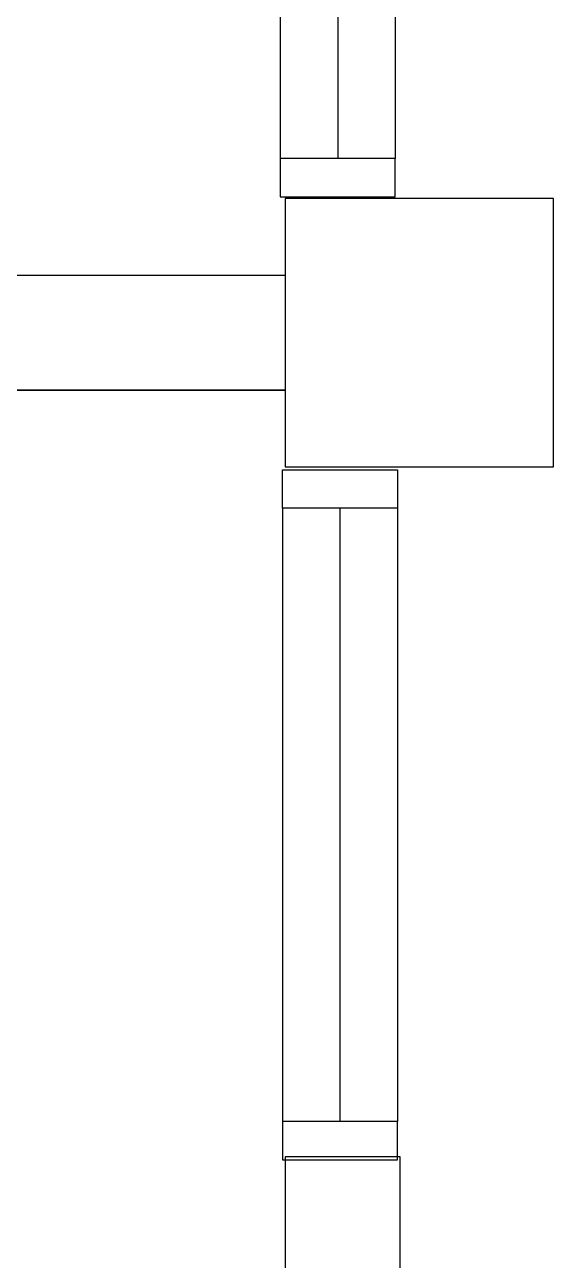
# Model space of a CAD drawing. Header units: millimetres. Extents: x 982 to 80582, y 687 to 58800.
# Drawn here: x 20877 to 21567, y 39373 to 40985 of the extents above; entities that cross this region are included whole.
import ezdxf

# ---------------------------------------------------------------- set-up
doc = ezdxf.new("R2010")
doc.units = ezdxf.units.MM
for name, color, linetype in [('A-ARR', 4, 'Continuous'), ('A-COLUMN', 3, 'Continuous'), ('A-WALL', 1, 'Continuous'), ('A-WIN', 9, 'Continuous')]:
    doc.layers.add(name, color=color, linetype=linetype)

# ---------------------------------------------------------------- blocks, each defined once
blk = doc.blocks.new('A$C04C40081')
at = {"layer": 'A-WIN', "color": 8}
for p, q in [((850, 150), (50, 150)), ((850, 75), (50, 75)), ((850, 0), (50, 0))]:
    blk.add_line(p, q, dxfattribs=at)
at = {"layer": 'A-WIN', "color": 8, "linetype": 'Continuous'}
for points in [[(50, 150), (0, 150), (0, 0), (50, 0)], [(850, 150), (900, 150), (900, 0), (850, 0)]]:
    blk.add_lwpolyline(points, close=True, dxfattribs=at)

msp = doc.modelspace()

# ---------------------------------------------------------------- linework, layer by layer
at = {"layer": 'A-ARR', "color": 8}
msp.add_line((19867.1, 40508.1), (21217.1, 40508.1), dxfattribs=at)
at = {"layer": 'A-COLUMN', "color": 8}
msp.add_lwpolyline([(21217.1, 40408.1), (21567.1, 40408.1), (21567.1, 40758.1), (21217.1, 40758.1)], close=True, dxfattribs=at)
at = {"layer": 'A-WALL', "color": 8}
for p, q in [((19867.1, 40658.1), (21217.1, 40658.1)), ((21217.1, 40508.1), (19867.1, 40508.1))]:
    msp.add_line(p, q, dxfattribs=at)
msp.add_lwpolyline([(21217.1, 37733.1), (21367.1, 37733.1), (21367.1, 39508.1), (21217.1, 39508.1)], close=True, dxfattribs=at)

# ---------------------------------------------------------------- block references
at = {"layer": 'A-WIN', "color": 8, "rotation": 90}
for p in [(21360.7, 40760.2), (21363.5, 39504.3)]:
    msp.add_blockref('A$C04C40081', p, dxfattribs=at)

doc.saveas('drawing.dxf')
